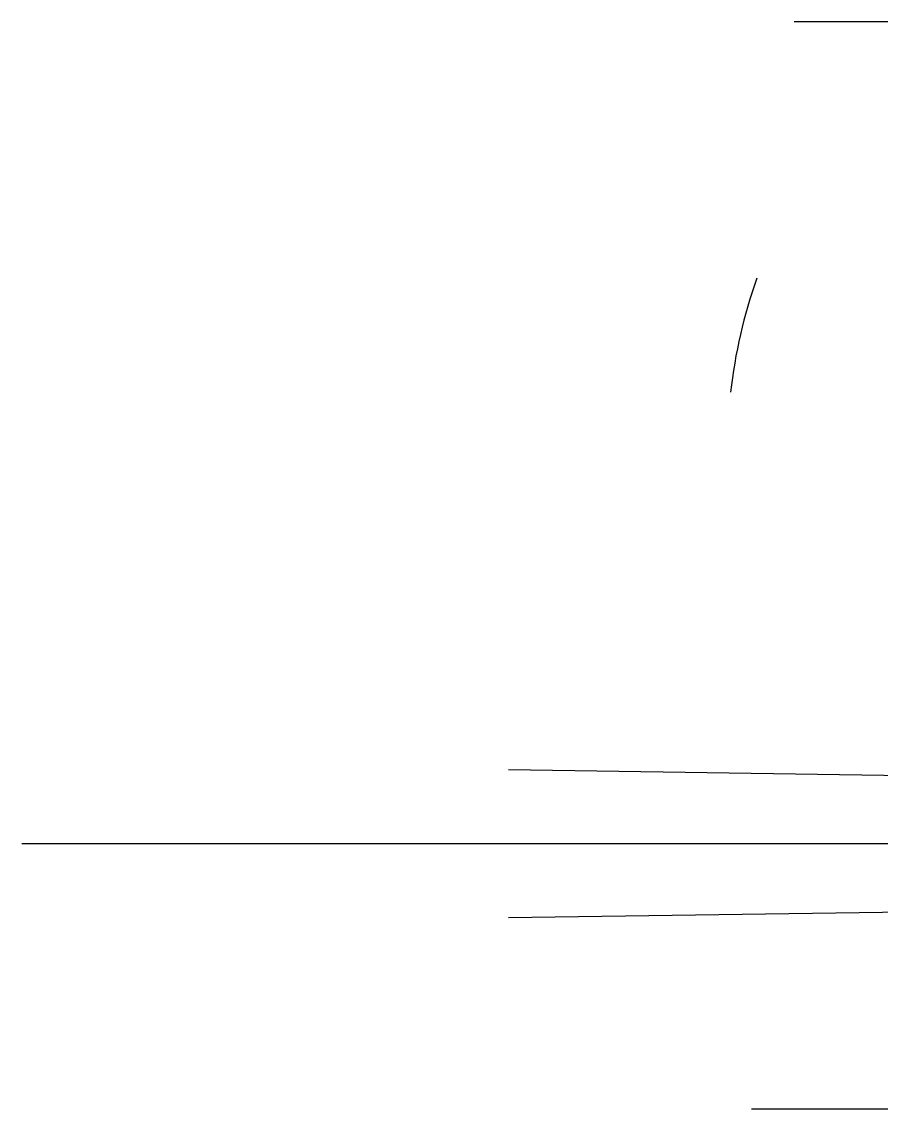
# Model space of a CAD drawing. Header units: metres. Extents: x -397 to 516, y -41 to 728.
# Drawn here: x -397.4 to -61.1, y 74.9 to 500.3 of the extents above; entities that cross this region are included whole.
import ezdxf

# ---------------------------------------------------------------- set-up
doc = ezdxf.new("R2010")
doc.units = ezdxf.units.M

msp = doc.modelspace()

# ---------------------------------------------------------------- linework, layer by layer
for p, q in [((404.74, 500.31), (-95.22, 500.31)), ((252.23, 200.81), (-206.98, 207.59)), ((252.23, 178.65), (-397.43, 178.65)), ((252.23, 156.49), (-206.98, 149.72)), ((179.59, 74.87), (-111.86, 74.87))]:
    msp.add_line(p, q)
msp.add_arc((78.69, 333.09), 200, 160.4525, 173.6067)

doc.saveas('drawing.dxf')
